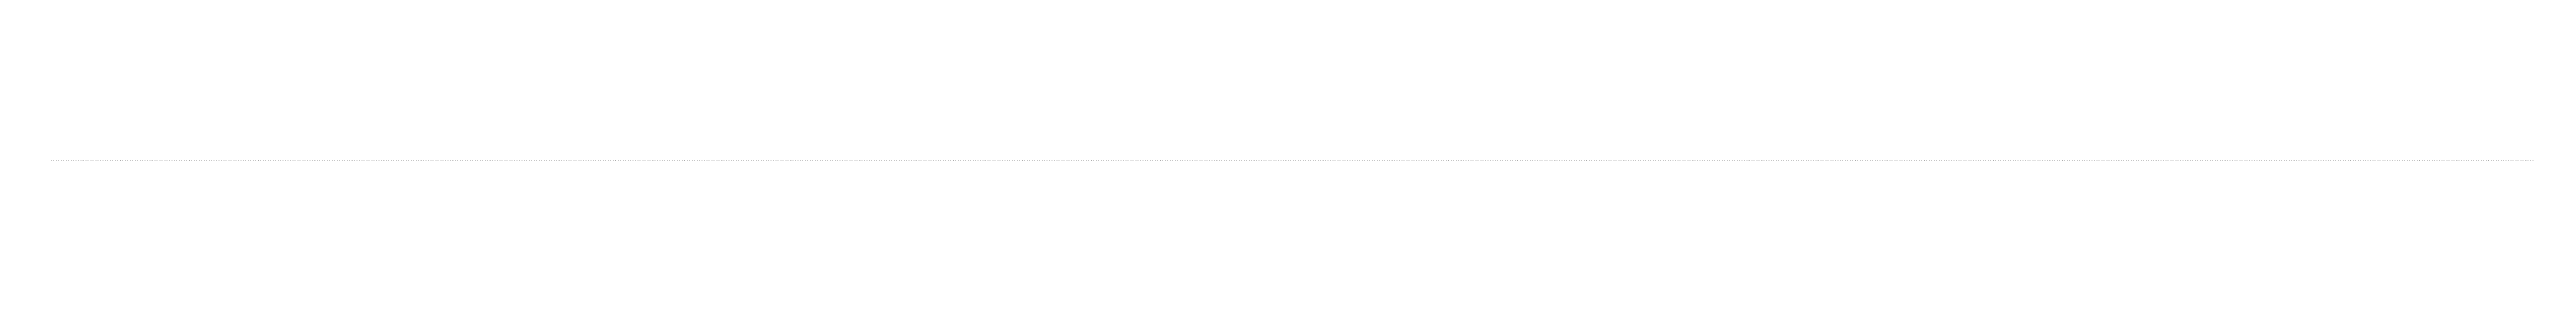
# Model space of a CAD drawing. Extents: x 0 to 7307, y -1 to 0.
import ezdxf

# ---------------------------------------------------------------- set-up
doc = ezdxf.new("R2010")
doc.units = 0
doc.layers.add('VIPRS_G13', color=7, linetype='Continuous')

msp = doc.modelspace()

# ---------------------------------------------------------------- texts
at = {"layer": 'VIPRS_G13', "insert": (0, 0), "char_height": 1, "attachment_point": 1}
msp.add_mtext('VVVVVVVVVVVVVVVVVVVVVVVVVVVVVVVVVVVVVVVVVVVVVVVVVVVVVVVVVVVVVVVVVVVVVVVVVVVVVVVVVVVVVVVVVVVVVVVVVVVVVVVVVVVVVVVVVVVVVVVVVVVVVVVVVVVVVVVVVVVVVVVVVVVVVVVVVVVVVVVVVVVVVVVVVVVVVVVVVVVVVVVVVVVVVVVVVVVVVVVVVVVVVVVVVVVVVVVVVVVVVVVVVVVVVVVVVVVVVVVVVVVVVVVVVVVVVVVVVVVVVVVVVVVVVVVVVVVVVVVVVVVVVVVVVVVVVVVVVVVVVVVVVVVVVVVVVVVVVVVVVVVVVVVVVVVVVVVVVVVVVVVVVVVVVVVVVVVVVVVVVVVVVVVVVVVVVVVVVVVVVVVVVVVVVVVVVVVVVVVVVVVVVVVVVVVVVVVVVVVVVVVVVVVVVVVVVVVVVVVVVVVVVVVVVVVVVVVVVVVVVVVVVVVVVVVVVVVVVVVVVVVVVVVVVVVVVVVVVVVVVVVVVVVVVVVVVVVVVVVVVVVVVVVVVVVVVVVVVVVVVVVVVVVVVVVVVVVVVVVVVVVVVVVVVVVVVVVVVVVVVVVVVVVVVVVVVVVVVVVVVVVVVVVVVVVVVVVVVVVVVVVVVVVVVVVVVVVVVVVVVVVVVVVVVVVVVVVVVVVVVVVVVVVVVVVVVVVVVVVVVVVVVVVVVVVVVVVVVVVVVVVVVVVVVVVVVVVVVVVVVVVVVVVVVVVVVVVVVVVVVVVVVVVVVVVVVVVVVVVVVVVVVVVVVVVVVVVVVVVVVVVVVVVVVVVVVVVVVVVVVVVVVVVVVVVVVVVVVVVVVVVVVVVVVVVVVVVVVVVVVVVVVVVVVVVVVVVVVVVVVVVVVVVVVVVVVVVVVVVVVVVVVVVVVVVVVVVVVVVVVVVVVVVVVVVVVVVVVVVVVVVVVVVVVVVVVVVVVVVVVVVVVVVVVVVVVVVVVVVVVVVVVVVVVVVVVVVVVVVVVVVVVVVVVVVVVVVVVVVVVVVVVVVVVVVVVVVVVVVVVVVVVVVVVVVVVVVVVVVVVVVVVVVVVVVVVVVVVVVVVVVVVVVVVVVVVVVVVVVVVVVVVVVVVVVVVVVVVVVVVVVVVVVVVVVVVVVVVVVVVVVVVVVVVVVVVVVVVVVVVVVVVVVVVVVVVVVVVVVVVVVVVVVVVVVVVVVVVVVVVVVVVVVVVVVVVVVVVVVVVVVVVVVVVVVVVVVVVVVVVVVVVVVVVVVVVVVVVVVVVVVVVVVVVVVVVVVVVVVVVVVVVVVVVVVVVVVVVVVVVVVVVVVVVVVVVVVVVVVVVVVVVVVVVVVVVVVVVVVVVVVVVVVVVVVVVVVVVVVVVVVVVVVVVVVVVVVVVVVVVVVVVVVVVVVVVVVVVVVVVVVVVVVVVVVVVVVVVVVVVVVVVVVVVVVVVVVVVVVVVVVVVVVVVVVVVVVVVVVVVVVVVVVVVVVVVVVVVVVVVVVVVVVVVVVVVVVVVVVVVVVVVVVVVVVVVVVVVVVVVVVVVVVVVVVVVVVVVVVVVVVVVVVVVVVVVVVVVVVVVVVVVVVVVVVVVVVVVVVVVVVVVVVVVVVVVVVVVVVVVVVVVVVVVVVVVVVVVVVVVVVVVVVVVVVVVVVVVVVVVVVVVVVVVVVVVVVVVVVVVVVVVVVVVVVVVVVVVVVVVVVVVVVVVVVVVVVVVVVVVVVVVVVVVVVVVVVVVVVVVVVVVVVVVVVVVVVVVVVVVVVVVVVVVVVVVVVVVVVVVVVVVVVVVVVVVVVVVVVVVVVVVVVVVVVVVVVVVVVVVVVVVVVVVVVVVVVVVVVVVVVVVVVVVVVVVVVVVVVVVVVVVVVVVVVVVVVVVVVVVVVVVVVVVVVVVVVVVVVVVVVVVVVVVVVVVVVVVVVVVVVVVVVVVVVVVVVVVVVVVVVVVVVVVVVVVVVVVVVVVVVVVVVVVVVVVVVVVVVVVVVVVVVVVVVVVVVVVVVVVVVVVVVVVVVVVVVVVVVVVVVVVVVVVVVVVVVVVVVVVVVVVVVVVVVVVVVVVVVVVVVVVVVVVVVVVVVVVVVVVVVVVVVVVVVVVVVVVVVVVVVVVVVVVVVVVVVVVVVVVVVVVVVVVVVVVVVVVVVVVVVVVVVVVVVVVVVVVVVVVVVVVVVVVVVVVVVVVVVVVVVVVVVVVVVVVVVVVVVVVVVVVVVVVVVVVVVVVVVVVVVVVVVVVVVVVVVVVVVVVVVVVVVVVVVVVVVVVVVVVVVVVVVVVVVVVVVVVVVVVVVVVVVVVVVVVVVVVVVVVVVVVVVVVVVVVVVVVVVVVVVVVVVVVVVVVVVVVVVVVVVVVVVVVVVVVVVVVVVVVVVVVVVVVVVVVVVVVVVVVVVVVVVVVVVVVVVVVVVVVVVVVVVVVVVVVVVVVVVVVVVVVVVVVVVVVVVVVVVVVVVVVVVVVVVVVVVVVVVVVVVVVVVVVVVVVVVVVVVVVVVVVVVVVVVVVVVVVVVVVVVVVVVVVVVVVVVVVVVVVVVVVVVVVVVVVVVVVVVVVVVVVVVVVVVVVVVVVVVVVVVVVVVVVVVVVVVVVVVVVVVVVVVVVVVVVVVVVVVVVVVVVVVVVVVVVVVVVVVVVVVVVVVVVVVVVVVVVVVVVVVVVVVVVVVVVVVVVVVVVVVVVVVVVVVVVVVVVVVVVVVVVVVVVVVVVVVVVVVVVVVVVVVVVVVVVVVVVVVVVVVVVVVVVVVVVVVVVVVVVVVVVVVVVVVVVVVVVVVVVVVVVVVVVVVVVVVVVVVVVVVVVVVVVVVVVVVVVVVVVVVVVVVVVVVVVVVVVVVVVVVVVVVVVVVVVVVVVVVVVVVVVVVVVVVVVVVVVVVVVVVVVVVVVVVVVVVVVVVVVVVVVVVVVVVVVVVVVVVVVVVVVVVVVVVVVVVVVVVVVVVVVVVVVVVVVVVVVVVVVVVVVVVVVVVVVVVVVVVVVVVVVVVVVVVVVVVVVVVVVVVVVVVVVVVVVVVVVVVVVVVVVVVVVVVVVVVVVVVVVVVVVVVVVVVVVVVVVVVVVVVVVVVVVVVVVVVVVVVVVVVVVVVVVVVVVVVVVVVVVVVVVVVVVVVVVVVVVVVVVVVVVVVVVVVVVVVVVVVVVVVVVVVVVVVVVVVVVVVVVVVVVVVVVVVVVVVVVVVVVVVVVVVVVVVVVVVVVVVVVVVVVVVVVVVVVVVVVVVVVVVVVVVVVVVVVVVVVVVVVVVVVVVVVVVVVVVVVVVVVVVVVVVVVVVVVVVVVVVVVVVVVVVVVVVVVVVVVVVVVVVVVVVVVVVVVVVVVVVVVVVVVVVVVVVVVVVVVVVVVVVVVVVVVVVVVVVVVVVVVVVVVVVVVVVVVVVVVVVVVVVVVVVVVVVVVVVVVVVVVVVVVVVVVVVVVVVVVVVVVVVVVVVVVVVVVVVVVVVVVVVVVVVVVVVVVVVVVVVVVVVVVVVVVVVVVVVVVVVVVVVVVVVVVVVVVVVVVVVVVVVVVVVVVVVVVVVVVVVVVVVVVVVVVVVVVVVVVVVVVVVVVVVVVVVVVVVVVVVVVVVVVVVVVVVVVVVVVVVVVVVVVVVVVVVVVVVVVVVVVVVVVVVVVVVVVVVVVVVVVVVVVVVVVVVVVVVVVVVVVVVVVVVVVVVVVVVVVVVVVVVVVVVVVVVVVVVVVVVVVVVVVVVVVVVVVVVVVVVVVVVVVVVVVVVVVVVVVVVVVVVVVVVVVVVVVVVVVVVVVVVVVVVVVVVVVVVVVVVVVVVVVVVVVVVVVVVVVVVVVVVVVVVVVVVVVVVVVVVVVVVVVVVVVVVVVVVVVVVVVVVVVVVVVVVVVVVVVVVVVVVVVVVVVVVVVVVVVVVVVVVVVVVVVVVVVVVVVVVVVVVVVVVVVVVVVVVVVVVVVVVVVVVVVVVVVVVVVVVVVVVVVVVVVVVVVVVVVVVVVVVVVVVVVVVVVVVVVVVVVVVVVVVVVVVVVVVVVVVVVVVVVVVVVVVVVVVVVVVVVVVVVVVVVVVVVVVVVVVVVVVVVVVVVVVVVVVVVVVVVVVVVVVVVVVVVVVVVVVVVVVVVVVVVVVVVVVVVVVVVVVVVVVVVVVVVVVVVVVVVVVVVVVVVVVVVVVVVVVVVVVVVVVVVVVVVVVVVVVVVVVVVVVVVVVVVVVVVVVVVVVVVVVVVVVVVVVVVVVVVVVVVVVVVVVVVVVVVVVVVVVVVVVVVVVVVVVVVVVVVVVVVVVVVVVVVVVVVVVVVVVVVVVVVVVVVVVVVVVVVVVVVVVVVVVVVVVVVVVVVVVVVVVVVVVVVVVVVVVVVVVVVVVVVVVVVVVVVVVVVVVVVVVVVVVVVVVVVVVVVVVVVVVVVVVVVVVVVVVVVVVVVVVVVVVVVVVVVVVVVVVVVVVVVVVVVVVVVVVVVVVVVVVVVVVVVVVVVVVVVVVVVVVVVVVVVVVVVVVVVVVVVVVVVVVVVVVVVVVVVVVVVVVVVVVVVVVVVVVVVVVVVVVVVVVVVVVVVVVVVVVVVVVVVVVVVVVVVVVVVVVVVVVVVVVVVVVVVVVVVVVVVVVVVVVVVVVVVVVVVVVVVVVVVVVVVVVVVVVVVVVVVVVVVVVVVVVVVVVVVVVVVVVVVVVVVVVVVVVVVVVVVVVVVVVVVVVVVVVVVVVVVVVVVVVVVVVVVVVVVVVVVVVVVVVVVVVVVVVVVVVVVVVVVVVVVVVVVVVVVVVVVVVVVVVVVVVVVVVVVVVVVVVVVVVVVVVVVVVVVVVVVVVVVVVVVVVVVVVVVVVVVVVVVVVVVVVVVVVVVVVVVVVVVVVVVVVVVVVVVVVVVVVVVVVVVVVVVVVVVVVVVVVVVVVVVVVVVVVVVVVVVVVVVVVVVVVVVVVVVVVVVVVVVVVVVVVVVVVVVVVVVVVVVVVVVVVVVVVVVVVVVVVVVVVVVVVVVVVVVVVVVVVVVVVVVVVVVVVVVVVVVVVVVVVVVVVVVVVVVVVVVVVVVVVVVVVVVVVVVVVVVVVVVVVVVVVVVVVVVVVVVVVVVVVVVVVVVVVVVVVVVVVVVVVVVVVVVVVVVVVVVVVVVVVVVVVVVVVVVVVVVVVVVVVVVVVVVVVVVVVVVVVVVVVVVVVVVVVVVVVVVVVVVVVVVVVVVVVVVVVVVVVVVVVVVVVVVVVVVVVVVVVVVVVVVVVVVVVVVVVVVVVVVVVVVVVVVVVVVVVVVVVVVVVVVVVVVVVVVVVVVVVVVVVVVVVVVVVVVVVVVVVVVVVVVVVVVVVVVVVVVVVVVVVVVVVVVVVVVVVVVVVVVVVVVVVVVVVVVVVVVVVVVVVVVVVVVVVVVVVVVVVVVVVVVVVVVVVVVVVVVVVVVVVVVVVVVVVVVVVVVVVVVVVVVVVVVVVVVVVVVVVVVVVVVVVVVVVVVVVVVVVVVVVVVVVVVVVVVVVVVVVVVVVVVVVVVVVVVVVVVVVVVVVVVVVVVVVVVVVVVVVVVVVVVVVVVVVVVVVVVVVVVVVVVVVVVVVVVVVVVVVVVVVVVVVVVVVVVVVVVVVVVVVVVVVVVVVVVVVVVVVVVVVVVVVVVVVVVVVVVVVVVVVVVVVVVVVVVVVVVVVVVVVVVVVVVVVVVVVVVVVVVVVVVVVVVVVVVVVVVVVVVVVVVVVVVVVVVVVVVVVVVVVVVVVVVVVVVVVVVVVVVVVVVVVVVVVVVVVVVVVVVVVVVVVVVVVVVVVVVVVVVVVVVVVVVVVVVVVVVVVVVVVVVVVVVVVVVVVVVVVVVVVVVVVVVVVVVVVVVVVVVVVVVVVVVVVVVVVVVVVVVVVVVVVVVVVVVVVVVVVVVVVVVVVVVVVVVVVVVVVVVVVVVVVVVVVVVVVVVVVVVVVVVVVVVVVVVVVVVVVVVVVVVVVVVVVVVVVVVVVVVVVVVVVVVVVVVVVVVVVVVVVVVVVVVVVVVVVVVVVVVVVVVVVVVVVVVVVVVVVVVVVVVVVVVVVVVVVVVVVVVVVVVVVVVVVVVVVVVVVVVVVVVVVVVVVVVVVVVVVVVVVVVVVVVVVVVVVVVVVVVVVVVVVVVVVVVVVVVVVVVVVVVVVVVVVVVVVVVVVVVVVVVVVVVVVVVVVVVVVVVVVVVVVVVVVVVVVVVVVVVVVVVVVVVVVVVVVVVVVVVVVVVVVVVVVVVVVVVVVVVVVVVVVVVVVVVVVVVVVVVVVVVVVVVVVVVVVVVVVVVVVVVVVVVVVVVVVVVVVVVVVVVVVVVVVVVVVVVVVVVVVVVVVVVVVVVVVVVVVVVVVVVVVVVVVVVVVVVVVVVVVVVVVVVVVVVVVVVVVVVVVVVVVVVVVVVVVVVVVVVVVVVVVVVVVVVVVVVVVVVVVVVVVVVVVVVVVVVVVVVVVVVVVVVVVVVVVVVVVVVVVVVVVVVVVVVVVVVVVVVVVVVVVVVVVVVVVVVVVVVVVVVVVVVVVVVVVVVVVVVVVVVVVVVVVVVVVVVVVVVVVVVVVVVVVVVVVVVVVVVVVVVVVVVVVVVVVVVVVVVVVVVVVVVVVVVVVVVVVVVVVVVVVVVVVVVVVVVVVVVVVVVVVVVVVVVVVVVVVVVVVVVVVVVVVVVVVVVVVVVVVVVVVVVVVVVVVVVVVVVVVVVVVVVVVVVVVVVVVVVVVVVVVVVVVVVVVVVVVVVVVVVVVVVVVVVVVVVVVVVVVVVVVVVVVVVVVVVVVVVVVVVVVVVVVVVVVVVVVVVVVVVVVVVVVVVVVVVVVVVVVVVVVVVVVVVVVVVVVVVVVVVVVVVVVVVVVVVVVVVVVVVVVVVVVVVVVVVVVVVVVVVVVVVVVVVVVVVVVVVVVVVVVVVVVVVVVVVVVVVVVVVVVVVVVVVVVVVVVVVVVVVVVVVVVVVVVVVVVVVVVVVVVVVVVVVVVVVVVVVVVVVVVVVVVVVVVVVVVVVVVVVVVVVVVVVVVVVVVVVVVVVVVVVVVVVVVVVVVVVVVVVVVVVVVVVVVVVVVVVVVVVVVVVVVVVVVVVVVVVVVVVVVVVVVVVVVVVVVVVVVVVVVVVVVVVVVVVVVVVVVVVVVVVVVVVVVVVVVVVVVVVVVVVVVVVVVVVVVVVVVVVVVVVVVVVVVVVVVVVVVVVVVVVVVVVVVVVVVVVVVVVVVVVVVVVVVVVVVVVVVVVVVVVVVVVVVVVVVVVVVVVVVVVVVVVVVVVVVVVVVVVVVVVVVVVVVVVVVVVVVVVVVVVVVVVVVVVVVVVVVVVVVVVVVVVVVVVVVVVVVVVVVVVVVVVVVVVVVVVVVVVVVVVVVVVVVVVVVVVVVVVVVVVVVVVVVVVVVVVVVVVVVVVVVVVVVVVVVVVVVVVVVVVVVVVVVVVVVVVVVVVVVVVVVVVVVVVVVVVVVVVVVVVVVVVVVVVVVVVVVVVVVVVVVVVVVVVVVVVVVVVVVVVVVVVVVVVVVVVVVVVVVVVVVVVVVVVVVVVVVVVVVVVVVVVVVVVVVVVVVVVVVVVVVVVVVVVVVVVVVVVVVVVVVVVVVVVVVVVVVVVVVVVVVVVVVVVVVVVVVVVVVVVVVVVVVVVVVVVVVVVVVVVVVVVVVVVVVVVVVVVVVVVVVVVVVVVVVVVVVVVVVVVVVVVVVVVVVVVVVVVVVVVVVVVVVVVVVVVVVVVVVVVVVVVVVVVVVVVVVVVVVVVVVVVVVVVVVVVVVVVVVVVVVVVVVVVVVVVVVVVVVVVVVVVVVVVVVVVVVVVVVVVVVVVVVVVVVVVVVVVVVVVVVVVVVVVVVVVVVVVVVVVVVVVVVVVVVVVVVVVVVVVVVVVVVVVVVVVVVVVVVVVVVVVVVVVVVVVVVVVVVVVVVVVVVVVVVVVVVVVVVVVVVVVVVVVVVVVVVVVVVVVVVVVVVVVVVVVVVVVVVVVVVVVVVVVVVVVVVVVVVVVVVVVVVVVVVVVVVVVVVVVVVVVVVVVVVVVVVVVVVVVVVVVVVVVVVVVVVVVVVVVVVVVVVVVVVVVVVVVVVVVVVVVVVVVVVVVVVVVVVVVVVVVVVVVVVVVVVVVVVVVVVVVVVVVVVVVVVVVVVVVVVVVVVVVVVVVVVVVVVVVVVVVVVVVVVVVVVVVVVVVVVVVVVVVVVVVVVVVVVVVVVVVVVVVVVVVVVVVVVVVVVVVVVVVVVVVVVVVVVVVVVVVVVVVVVVVVVVVVVVVVVVVVVVVVVVVVVVVVVVVVVVVVVVVVVVVVVVVVVVVVVVVVVVVVVVVVVVVVVVVVVVVVVVVVVVVVVVVVVVVVVVVVVVVVVVVVVVVVVVVVVVVVVVVVVVVVVVVVVVVVVVVVVVVVVVVVVVVVVVVVVVVVVVVVVVVVVV', dxfattribs=at)

doc.saveas('drawing.dxf')
